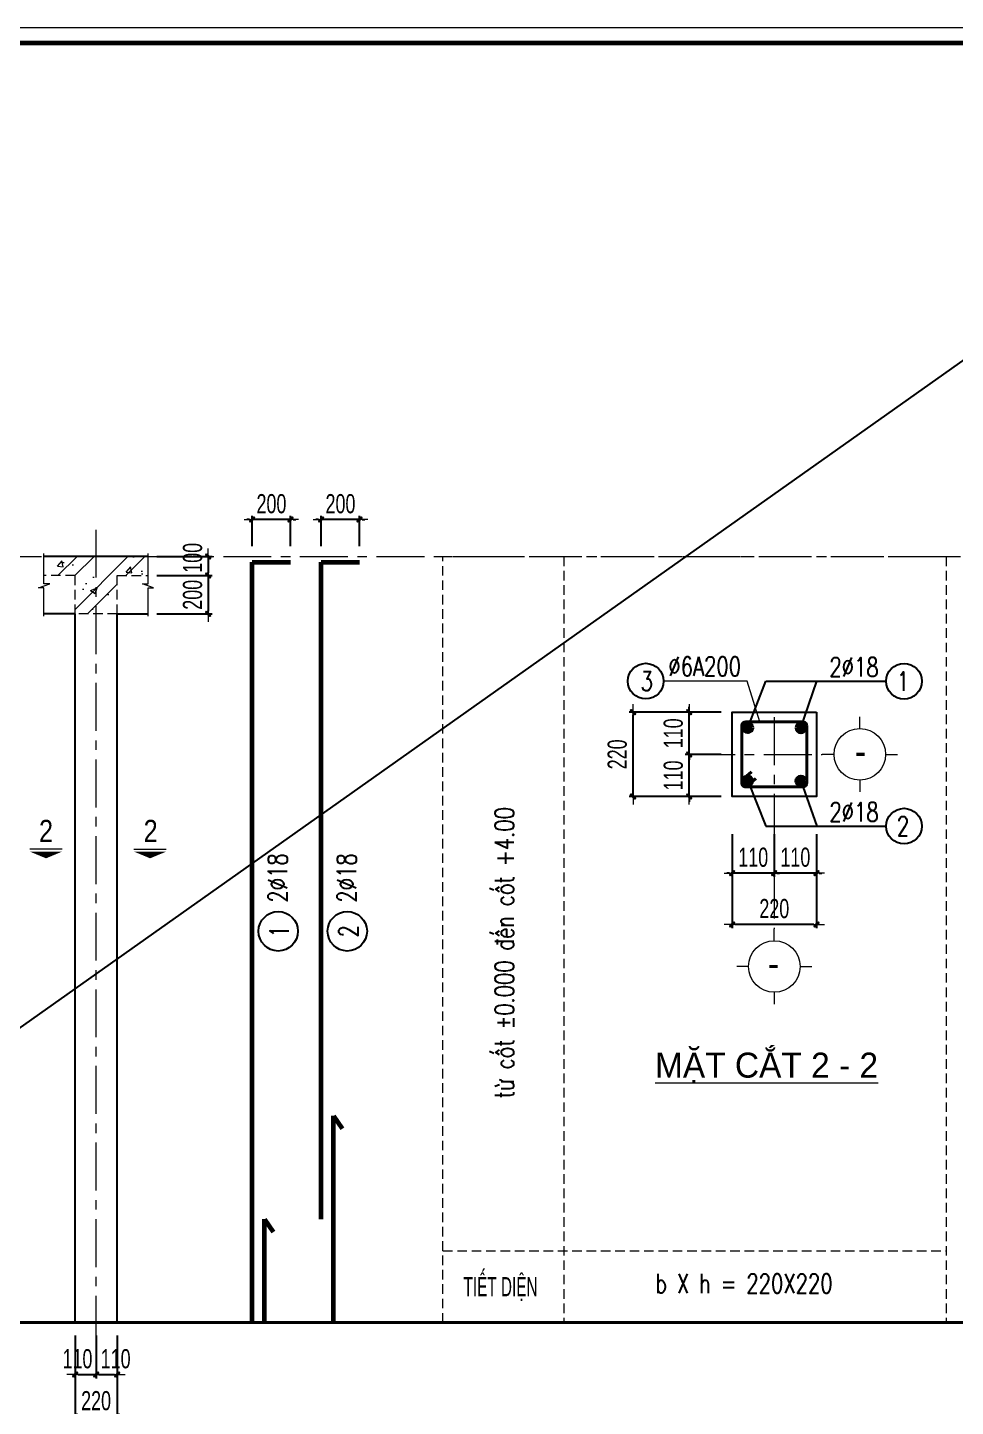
# Model space of a CAD drawing. Header units: millimetres. Extents: x -295047 to 29144, y -724756 to -246879.
# Drawn here: x -80047 to -75201, y -351804 to -344605 of the extents above; entities that cross this region are included whole.
import ezdxf
from ezdxf.enums import TextEntityAlignment as Align

# ---------------------------------------------------------------- set-up
doc = ezdxf.new("R2010")
doc.units = ezdxf.units.MM
doc.header["$MEASUREMENT"] = 0
doc.header["$PDMODE"] = 32
for name, pattern in [('CENTERX2', [4, 2.5, -0.5, 0.5, -0.5]), ('DASHDOT', [1, 0.5, -0.25, 0, -0.25]), ('HIDDEN', [0.375, 0.25, -0.125])]:
    doc.linetypes.add(name, pattern=pattern)
doc.layers.get('Defpoints').update_dxf_attribs({"color": 1})
doc.layers.add('7', color=7, linetype='Continuous')
for name, color, linetype, lineweight in [('EG Dim', 8, 'Continuous', 15), ('EG Khac', 4, 'Continuous', 15), ('EG Net dam3', 1, 'Continuous', 60), ('EG Text1', 3, 'Continuous', 20), ('EG Text2', 7, 'Continuous', 25), ('ISO', 153, 'Continuous', 13), ('Khac', 156, 'Continuous', 9), ('Khungten_LCDI', 7, 'Continuous', 5), ('KICHTHUOC', 8, 'Continuous', 18), ('LC Dim', 8, 'Continuous', 18), ('LC Hatch', 252, 'Continuous', 9), ('LC ISO', 153, 'Continuous', 13), ('LC MANH DUT', 35, 'HIDDEN', 5), ('LC Net dam2', 6, 'Continuous', 40), ('LC Net dam3', 1, 'Continuous', 60), ('LC Net manh', 219, 'Continuous', 5), ('LC Net thay', 7, 'Continuous', 25), ('LC Net truc', 79, 'DASHDOT', 13), ('LC Text1', 3, 'Continuous', 20), ('LC Text2', 7, 'Continuous', 25), ('TEXT2', 3, 'Continuous', 20)]:
    doc.layers.add(name, color=color, linetype=linetype, lineweight=lineweight)
doc.layers.add('KCS_Plotter', color=11, linetype='Continuous', plot=False)
doc.styles.add('EG 1', font='VHAVANB_1.TTF')
doc.styles.add('EG Hai', font='VHARIALN_1.TTF', dxfattribs={"width": 0.7})
doc.styles.add('EG Huy', font='vnsimli.shx', dxfattribs={"width": 0.75})
doc.styles.add('HOATBIF', font='hoatbif.shx', dxfattribs={"width": 0.7})
doc.styles.add('Khungten', font='VHAVAN_1.TTF', dxfattribs={"width": 0.9, "height": 5000})
doc.styles.add('LC 1', font='VHAVANB_1.TTF')
doc.styles.add('LC 3', font='vnsimli.shx', dxfattribs={"width": 0.75})
doc.styles.add('RMS2', font='romans.shx', dxfattribs={"width": 0.75})
doc.styles.add('Title', font='VHBLACK_1.TTF', dxfattribs={"width": 0.8})
doc.dimstyles.new('1-100(1-40)', dxfattribs={"dimscale": 40, "dimtxt": 2.5, "dimasz": 0.35, "dimexe": 0.5, "dimexo": 0, "dimgap": 0.8, "dimtad": 1, "dimdec": 0, "dimzin": 0, "dimdsep": 46, "dimtxsty": 'HOATBIF', "dimblk1": 'DOT', "dimblk2": 'DOT', "dimsah": 1, "dimcen": -1, "dimdle": 1, "dimclrd": 256, "dimclre": 256, "dimclrt": 4, "dimadec": 3, "dimazin": 2, "dimtfac": 0.333333, "dimtdec": 0, "dimtix": 1, "dimtmove": 2, "dimatfit": 3, "dimldrblk": 'DOT', "dimfxl": 1, "dimtvp": 0.833333, "dimtolj": 1, "dimtzin": 0, "dimarcsym": 0})

# ---------------------------------------------------------------- blocks, each defined once
blk = doc.blocks.new('catngang')
at = {"layer": 'EG Khac', "color": 1, "ltscale": 2}
blk.add_line((0, 0), (-4.41, 0), dxfattribs=at)
blk.add_lwpolyline([(-2.21, -1.22, 0, 4.29, 0), (-2.21, -0.33, 2.5, 2.5, 0)], format="xyseb", dxfattribs=at)
at = {"layer": 'EG Khac', "color": 7, "style": 'EG 1'}
blk.add_attdef('MC', text='', height=3, dxfattribs=at).set_placement((-2.21, 2.5), align=Align.MIDDLE_CENTER)
blk = doc.blocks.new('TIEUDE2')
at = {"layer": 'LC Text2', "color": 7, "style": 'LC 1'}
blk.add_attdef('%%UTIªU§Ò', text='', height=3.5, dxfattribs=at).set_placement((0, 0), align=Align.BOTTOM_CENTER)
blk.add_attdef('TL', text='', height=2.2, dxfattribs=at).set_placement((0, -1.8), align=Align.TOP_CENTER)
blk = doc.blocks.new('DOT')
at = {"layer": 'LC Dim'}
blk.add_line((-3, 0), (3, 0), dxfattribs=at)
at = {"layer": 'LC Dim', "color": 4}
blk.add_line((-1, -1), (1, 1), dxfattribs=at)
blk.add_lwpolyline([(0.5, 1), (-1, -0.5), (-0.5, -1), (1, 0.5)], close=True, dxfattribs=at)
blk = doc.blocks.new('*D336')
at = {"layer": 'Defpoints', "color": 0, "ltscale": 2, "transparency": 16777216}
for p in [(-79799.1, -351434.2), (-79689.1, -351434.2), (-79689.1, -351637.7)]:
    blk.add_point(p, dxfattribs=at)
at = {"layer": 'LC Dim', "lineweight": -2, "ltscale": 2, "transparency": 16777216}
for p, q in [((-79799.1, -351434.2), (-79799.1, -351657.7)), ((-79689.1, -351434.2), (-79689.1, -351657.7)), ((-79785.1, -351637.7), (-79703.1, -351637.7))]:
    blk.add_line(p, q, dxfattribs=at)
at = {"layer": 'LC Dim', "lineweight": -2, "ltscale": 2, "transparency": 16777216, "xscale": 14, "yscale": 14, "zscale": 14, "rotation": 180}
blk.add_blockref('DOT', (-79799.1, -351637.7), dxfattribs=at)
at = {"layer": 'LC Dim', "lineweight": -2, "ltscale": 2, "transparency": 16777216, "xscale": 14, "yscale": 14, "zscale": 14}
blk.add_blockref('DOT', (-79689.1, -351637.7), dxfattribs=at)
at = {"layer": 'LC Dim', "color": 4, "ltscale": 2, "transparency": 16777216, "insert": (-79786.4, -351555.7), "char_height": 100, "attachment_point": 5, "style": 'HOATBIF'}
blk.add_mtext('\\A1;110', dxfattribs=at)
blk = doc.blocks.new('*D337')
at = {"layer": 'Defpoints', "color": 0, "ltscale": 2, "transparency": 16777216}
for p in [(-79689.1, -351434.2), (-79579.1, -351434.2), (-79579.1, -351637.7)]:
    blk.add_point(p, dxfattribs=at)
at = {"layer": 'LC Dim', "lineweight": -2, "ltscale": 2, "transparency": 16777216}
for p, q in [((-79689.1, -351434.2), (-79689.1, -351657.7)), ((-79579.1, -351434.2), (-79579.1, -351657.7)), ((-79675.1, -351637.7), (-79593.1, -351637.7))]:
    blk.add_line(p, q, dxfattribs=at)
at = {"layer": 'LC Dim', "lineweight": -2, "ltscale": 2, "transparency": 16777216, "xscale": 14, "yscale": 14, "zscale": 14, "rotation": 180}
blk.add_blockref('DOT', (-79689.1, -351637.7), dxfattribs=at)
at = {"layer": 'LC Dim', "lineweight": -2, "ltscale": 2, "transparency": 16777216, "xscale": 14, "yscale": 14, "zscale": 14}
blk.add_blockref('DOT', (-79579.1, -351637.7), dxfattribs=at)
at = {"layer": 'LC Dim', "color": 4, "ltscale": 2, "transparency": 16777216, "insert": (-79586.9, -351555.7), "char_height": 100, "attachment_point": 5, "style": 'HOATBIF'}
blk.add_mtext('\\A1;110', dxfattribs=at)
blk = doc.blocks.new('*D338')
at = {"layer": 'Defpoints', "color": 0, "ltscale": 2, "transparency": 16777216}
for p in [(-79799.1, -351434.2), (-79579.1, -351434.2), (-79579.1, -351856.7)]:
    blk.add_point(p, dxfattribs=at)
at = {"layer": 'LC Dim', "lineweight": -2, "ltscale": 2, "transparency": 16777216}
for p, q in [((-79799.1, -351434.2), (-79799.1, -351876.7)), ((-79579.1, -351434.2), (-79579.1, -351876.7)), ((-79813.1, -351856.7), (-79827.1, -351856.7)), ((-79799.1, -351856.7), (-79579.1, -351856.7)), ((-79565.1, -351856.7), (-79551.1, -351856.7))]:
    blk.add_line(p, q, dxfattribs=at)
at = {"layer": 'LC Dim', "lineweight": -2, "ltscale": 2, "transparency": 16777216, "xscale": 14, "yscale": 14, "zscale": 14}
blk.add_blockref('DOT', (-79799.1, -351856.7), dxfattribs=at)
at = {"layer": 'LC Dim', "lineweight": -2, "ltscale": 2, "transparency": 16777216, "xscale": 14, "yscale": 14, "zscale": 14, "rotation": 180}
blk.add_blockref('DOT', (-79579.1, -351856.7), dxfattribs=at)
at = {"layer": 'LC Dim', "color": 4, "ltscale": 2, "transparency": 16777216, "insert": (-79689.1, -351774.7), "char_height": 100, "attachment_point": 5, "style": 'HOATBIF'}
blk.add_mtext('\\A1;220', dxfattribs=at)
blk = doc.blocks.new('theptron1')
at = {"layer": 'LC Net dam3'}
for p, q in [((-0.5, 0), (0.5, 0)), ((-0.35, 0.35), (0.35, -0.35)), ((0.35, 0.35), (-0.35, -0.35)), ((0, 0.5), (0, -0.5))]:
    blk.add_line(p, q, dxfattribs=at)
blk.add_circle((0, 0), 0.5, dxfattribs=at)
blk = doc.blocks.new('*D339')
at = {"layer": 'Defpoints', "color": 0, "ltscale": 2, "transparency": 16777216}
for p in [(-76592, -348399.7), (-76423.5, -348399.7), (-76423.5, -348619.7)]:
    blk.add_point(p, dxfattribs=at)
at = {"layer": 'LC Dim', "lineweight": -2, "ltscale": 2, "transparency": 16777216}
for p, q in [((-76423.5, -348399.7), (-76612, -348399.7)), ((-76592, -348385.7), (-76592, -348371.7)), ((-76592, -348619.7), (-76592, -348399.7)), ((-76423.5, -348619.7), (-76612, -348619.7)), ((-76592, -348633.7), (-76592, -348647.7))]:
    blk.add_line(p, q, dxfattribs=at)
at = {"layer": 'LC Dim', "lineweight": -2, "ltscale": 2, "transparency": 16777216, "xscale": 14, "yscale": 14, "zscale": 14}
for p, rotation in [((-76592, -348399.7), 270), ((-76592, -348619.7), 90)]:
    blk.add_blockref('DOT', p, dxfattribs=dict(at, rotation=rotation))
at = {"layer": 'LC Dim', "color": 4, "ltscale": 2, "transparency": 16777216, "insert": (-76674, -348509.7), "char_height": 100, "attachment_point": 5, "rotation": 90, "style": 'HOATBIF'}
blk.add_mtext('\\A1;110', dxfattribs=at)
blk = doc.blocks.new('*D340')
at = {"layer": 'Defpoints', "color": 0, "ltscale": 2, "transparency": 16777216}
for p in [(-76592, -348179.7), (-76423.5, -348179.7), (-76423.5, -348399.7)]:
    blk.add_point(p, dxfattribs=at)
at = {"layer": 'LC Dim', "lineweight": -2, "ltscale": 2, "transparency": 16777216}
for p, q in [((-76423.5, -348179.7), (-76612, -348179.7)), ((-76592, -348165.7), (-76592, -348151.7)), ((-76592, -348399.7), (-76592, -348179.7)), ((-76423.5, -348399.7), (-76612, -348399.7)), ((-76592, -348413.7), (-76592, -348427.7))]:
    blk.add_line(p, q, dxfattribs=at)
at = {"layer": 'LC Dim', "lineweight": -2, "ltscale": 2, "transparency": 16777216, "xscale": 14, "yscale": 14, "zscale": 14}
for p, rotation in [((-76592, -348179.7), 270), ((-76592, -348399.7), 90)]:
    blk.add_blockref('DOT', p, dxfattribs=dict(at, rotation=rotation))
at = {"layer": 'LC Dim', "color": 4, "ltscale": 2, "transparency": 16777216, "insert": (-76674, -348289.7), "char_height": 100, "attachment_point": 5, "rotation": 90, "style": 'HOATBIF'}
blk.add_mtext('\\A1;110', dxfattribs=at)
blk = doc.blocks.new('*D341')
at = {"layer": 'Defpoints', "color": 0, "ltscale": 2, "transparency": 16777216}
for p in [(-76884.8, -348179.7), (-76423.5, -348179.7), (-76423.5, -348619.7)]:
    blk.add_point(p, dxfattribs=at)
at = {"layer": 'LC Dim', "lineweight": -2, "ltscale": 2, "transparency": 16777216}
for p, q in [((-76423.5, -348179.7), (-76904.8, -348179.7)), ((-76884.8, -348605.7), (-76884.8, -348193.7)), ((-76423.5, -348619.7), (-76904.8, -348619.7))]:
    blk.add_line(p, q, dxfattribs=at)
at = {"layer": 'LC Dim', "lineweight": -2, "ltscale": 2, "transparency": 16777216, "xscale": 14, "yscale": 14, "zscale": 14}
for p, rotation in [((-76884.8, -348179.7), 90), ((-76884.8, -348619.7), 270)]:
    blk.add_blockref('DOT', p, dxfattribs=dict(at, rotation=rotation))
at = {"layer": 'LC Dim', "color": 4, "ltscale": 2, "transparency": 16777216, "insert": (-76966.8, -348399.7), "char_height": 100, "attachment_point": 5, "rotation": 90, "style": 'HOATBIF'}
blk.add_mtext('\\A1;220', dxfattribs=at)
blk = doc.blocks.new('*D342')
at = {"layer": 'Defpoints', "color": 0, "ltscale": 2, "transparency": 16777216}
for p in [(-76146.8, -348815.9), (-75926.8, -348815.9), (-76146.8, -349019.4)]:
    blk.add_point(p, dxfattribs=at)
at = {"layer": 'LC Dim', "lineweight": -2, "ltscale": 2, "transparency": 16777216}
for p, q in [((-76146.8, -348815.9), (-76146.8, -349039.4)), ((-75926.8, -348815.9), (-75926.8, -349039.4)), ((-76160.8, -349019.4), (-76174.8, -349019.4)), ((-75926.8, -349019.4), (-76146.8, -349019.4)), ((-75912.8, -349019.4), (-75898.8, -349019.4))]:
    blk.add_line(p, q, dxfattribs=at)
at = {"layer": 'LC Dim', "lineweight": -2, "ltscale": 2, "transparency": 16777216, "xscale": 14, "yscale": 14, "zscale": 14}
blk.add_blockref('DOT', (-76146.8, -349019.4), dxfattribs=at)
at = {"layer": 'LC Dim', "lineweight": -2, "ltscale": 2, "transparency": 16777216, "xscale": 14, "yscale": 14, "zscale": 14, "rotation": 180}
blk.add_blockref('DOT', (-75926.8, -349019.4), dxfattribs=at)
at = {"layer": 'LC Dim', "color": 4, "ltscale": 2, "transparency": 16777216, "insert": (-76036.8, -348937.4), "char_height": 100, "attachment_point": 5, "style": 'HOATBIF'}
blk.add_mtext('\\A1;110', dxfattribs=at)
blk = doc.blocks.new('*D343')
at = {"layer": 'Defpoints', "color": 0, "ltscale": 2, "transparency": 16777216}
for p in [(-76366.8, -348815.9), (-76146.8, -348815.9), (-76366.8, -349019.4)]:
    blk.add_point(p, dxfattribs=at)
at = {"layer": 'LC Dim', "lineweight": -2, "ltscale": 2, "transparency": 16777216}
for p, q in [((-76366.8, -348815.9), (-76366.8, -349039.4)), ((-76146.8, -348815.9), (-76146.8, -349039.4)), ((-76380.8, -349019.4), (-76394.8, -349019.4)), ((-76146.8, -349019.4), (-76366.8, -349019.4)), ((-76132.8, -349019.4), (-76118.8, -349019.4))]:
    blk.add_line(p, q, dxfattribs=at)
at = {"layer": 'LC Dim', "lineweight": -2, "ltscale": 2, "transparency": 16777216, "xscale": 14, "yscale": 14, "zscale": 14}
blk.add_blockref('DOT', (-76366.8, -349019.4), dxfattribs=at)
at = {"layer": 'LC Dim', "lineweight": -2, "ltscale": 2, "transparency": 16777216, "xscale": 14, "yscale": 14, "zscale": 14, "rotation": 180}
blk.add_blockref('DOT', (-76146.8, -349019.4), dxfattribs=at)
at = {"layer": 'LC Dim', "color": 4, "ltscale": 2, "transparency": 16777216, "insert": (-76256.8, -348937.4), "char_height": 100, "attachment_point": 5, "style": 'HOATBIF'}
blk.add_mtext('\\A1;110', dxfattribs=at)
blk = doc.blocks.new('*D344')
at = {"layer": 'Defpoints', "color": 0, "ltscale": 2, "transparency": 16777216}
for p in [(-76366.8, -348815.9), (-75926.8, -348815.9), (-76366.8, -349287.3)]:
    blk.add_point(p, dxfattribs=at)
at = {"layer": 'LC Dim', "lineweight": -2, "ltscale": 2, "transparency": 16777216}
for p, q in [((-76366.8, -348815.9), (-76366.8, -349307.3)), ((-75926.8, -348815.9), (-75926.8, -349307.3)), ((-75940.8, -349287.3), (-76352.8, -349287.3))]:
    blk.add_line(p, q, dxfattribs=at)
at = {"layer": 'LC Dim', "lineweight": -2, "ltscale": 2, "transparency": 16777216, "xscale": 14, "yscale": 14, "zscale": 14, "rotation": 180}
blk.add_blockref('DOT', (-76366.8, -349287.3), dxfattribs=at)
at = {"layer": 'LC Dim', "lineweight": -2, "ltscale": 2, "transparency": 16777216, "xscale": 14, "yscale": 14, "zscale": 14}
blk.add_blockref('DOT', (-75926.8, -349287.3), dxfattribs=at)
at = {"layer": 'LC Dim', "color": 4, "ltscale": 2, "transparency": 16777216, "insert": (-76146.8, -349205.3), "char_height": 100, "attachment_point": 5, "style": 'HOATBIF'}
blk.add_mtext('\\A1;220', dxfattribs=at)
blk = doc.blocks.new('TTRUC')
at = {"layer": 'LC ISO'}
for p, q in [((0, 6.95), (0, 10.13)), ((-6.95, 0), (-10.13, 0)), ((6.95, 0), (10.13, 0)), ((0, -6.95), (0, -10.13))]:
    blk.add_line(p, q, dxfattribs=at)
at = {"layer": 'LC Net manh'}
blk.add_circle((0, 0), 6.95, dxfattribs=at)
blk = doc.blocks.new('*D345')
at = {"layer": 'Defpoints', "color": 0, "ltscale": 2, "transparency": 16777216}
for p in [(-79372.2, -347366.6), (-79372.2, -347466.6), (-79102.9, -347466.6)]:
    blk.add_point(p, dxfattribs=at)
at = {"layer": 'LC Dim', "lineweight": -2, "ltscale": 2, "transparency": 16777216}
for p, q in [((-79372.2, -347366.6), (-79082.9, -347366.6)), ((-79102.9, -347380.6), (-79102.9, -347452.6)), ((-79372.2, -347466.6), (-79082.9, -347466.6))]:
    blk.add_line(p, q, dxfattribs=at)
at = {"layer": 'LC Dim', "lineweight": -2, "ltscale": 2, "transparency": 16777216, "xscale": 14, "yscale": 14, "zscale": 14}
for p, rotation in [((-79102.9, -347366.6), 90), ((-79102.9, -347466.6), 270)]:
    blk.add_blockref('DOT', p, dxfattribs=dict(at, rotation=rotation))
at = {"layer": 'LC Dim', "color": 4, "ltscale": 2, "transparency": 16777216, "insert": (-79184.9, -347373.7), "char_height": 100, "attachment_point": 5, "rotation": 90, "style": 'HOATBIF'}
blk.add_mtext('\\A1;100', dxfattribs=at)
blk = doc.blocks.new('*D346')
at = {"layer": 'Defpoints', "color": 0, "ltscale": 2, "transparency": 16777216}
for p in [(-79372.2, -347466.6), (-79372.2, -347666.6), (-79102.9, -347666.6)]:
    blk.add_point(p, dxfattribs=at)
at = {"layer": 'LC Dim', "lineweight": -2, "ltscale": 2, "transparency": 16777216}
for p, q in [((-79372.2, -347466.6), (-79082.9, -347466.6)), ((-79102.9, -347480.6), (-79102.9, -347652.6)), ((-79372.2, -347666.6), (-79082.9, -347666.6))]:
    blk.add_line(p, q, dxfattribs=at)
at = {"layer": 'LC Dim', "lineweight": -2, "ltscale": 2, "transparency": 16777216, "xscale": 14, "yscale": 14, "zscale": 14}
for p, rotation in [((-79102.9, -347466.6), 90), ((-79102.9, -347666.6), 270)]:
    blk.add_blockref('DOT', p, dxfattribs=dict(at, rotation=rotation))
at = {"layer": 'LC Dim', "color": 4, "ltscale": 2, "transparency": 16777216, "insert": (-79184.9, -347566.6), "char_height": 100, "attachment_point": 5, "rotation": 90, "style": 'HOATBIF'}
blk.add_mtext('\\A1;200', dxfattribs=at)
blk = doc.blocks.new('*D347')
at = {"layer": 'Defpoints', "color": 0, "ltscale": 2, "transparency": 16777216}
for p in [(-78873.4, -347173.7), (-78873.4, -347312.7), (-78673.1, -347312.7)]:
    blk.add_point(p, dxfattribs=at)
at = {"layer": 'LC Dim', "lineweight": -2, "ltscale": 2, "transparency": 16777216}
for p, q in [((-78887.4, -347173.7), (-78901.4, -347173.7)), ((-78873.4, -347312.7), (-78873.4, -347153.7)), ((-78673.1, -347173.7), (-78873.4, -347173.7)), ((-78673.1, -347312.7), (-78673.1, -347153.7)), ((-78659.1, -347173.7), (-78645.1, -347173.7))]:
    blk.add_line(p, q, dxfattribs=at)
at = {"layer": 'LC Dim', "lineweight": -2, "ltscale": 2, "transparency": 16777216, "xscale": 14, "yscale": 14, "zscale": 14}
blk.add_blockref('DOT', (-78873.4, -347173.7), dxfattribs=at)
at = {"layer": 'LC Dim', "lineweight": -2, "ltscale": 2, "transparency": 16777216, "xscale": 14, "yscale": 14, "zscale": 14, "rotation": 180}
blk.add_blockref('DOT', (-78673.1, -347173.7), dxfattribs=at)
at = {"layer": 'LC Dim', "color": 4, "ltscale": 2, "transparency": 16777216, "insert": (-78773.2, -347091.7), "char_height": 100, "attachment_point": 5, "style": 'HOATBIF'}
blk.add_mtext('\\A1;200', dxfattribs=at)
blk = doc.blocks.new('*D348')
at = {"layer": 'Defpoints', "color": 0, "ltscale": 2, "transparency": 16777216}
for p in [(-78512.9, -347173.7), (-78512.9, -347312.7), (-78312.6, -347312.7)]:
    blk.add_point(p, dxfattribs=at)
at = {"layer": 'LC Dim', "lineweight": -2, "ltscale": 2, "transparency": 16777216}
for p, q in [((-78526.9, -347173.7), (-78540.9, -347173.7)), ((-78512.9, -347312.7), (-78512.9, -347153.7)), ((-78312.6, -347173.7), (-78512.9, -347173.7)), ((-78312.6, -347312.7), (-78312.6, -347153.7)), ((-78298.6, -347173.7), (-78284.6, -347173.7))]:
    blk.add_line(p, q, dxfattribs=at)
at = {"layer": 'LC Dim', "lineweight": -2, "ltscale": 2, "transparency": 16777216, "xscale": 14, "yscale": 14, "zscale": 14}
blk.add_blockref('DOT', (-78512.9, -347173.7), dxfattribs=at)
at = {"layer": 'LC Dim', "lineweight": -2, "ltscale": 2, "transparency": 16777216, "xscale": 14, "yscale": 14, "zscale": 14, "rotation": 180}
blk.add_blockref('DOT', (-78312.6, -347173.7), dxfattribs=at)
at = {"layer": 'LC Dim', "color": 4, "ltscale": 2, "transparency": 16777216, "insert": (-78412.7, -347091.7), "char_height": 100, "attachment_point": 5, "style": 'HOATBIF'}
blk.add_mtext('\\A1;200', dxfattribs=at)
blk = doc.blocks.new('lcdi KC')
at = {"layer": 'Defpoints', "lineweight": 0}
blk.add_lwpolyline([(-1200, -14850), (-1200, 14850), (40800, 14850), (40800, -14850)], close=True, dxfattribs=at)
at = {"layer": 'Khungten_LCDI', "color": 5, "lineweight": 60}
blk.add_lwpolyline([(0, -14650), (0, 14650), (40600, 14650), (40600, -14650)], close=True, dxfattribs=at)
at = {"color": 7, "style": 'Khungten', "width": 0.8}
for tag, p in [('REVISION', (39499, -10746)), ('NGAYHT', (39546, -11609))]:
    blk.add_attdef(tag, text='', height=200, dxfattribs=at).set_placement(p, align=Align.CENTER)
at = {"layer": 'LC Text1', "style": 'Title', "width": 1.485915}
for tag, p, p2 in [('TENBANVE1', (36913, -8886), (40339, -8886)), ('TENBANVE2', (36913, -9562), (40339, -9562))]:
    blk.add_attdef(tag, text='', height=250, dxfattribs=at).set_placement(p, p2, align=Align.FIT)
at = {"layer": 'LC Text1', "style": 'Title', "width": 0.7}
blk.add_attdef('SOBANVE', text='', height=250, dxfattribs=at).set_placement((39562, -13896), align=Align.CENTER)

msp = doc.modelspace()

# ---------------------------------------------------------------- hatches: boundary and pattern name
at = {"layer": 'LC Hatch', "ltscale": 2}
h = msp.add_hatch(dxfattribs=at)
h.set_pattern_fill('BTCT', color=256, scale=50)
h.set_pattern_definition([(50, (-128821.7, -288743.23), (358.6301, -31.3761), [37.5, -412.5]), (355, (-128821.7, -288743.23), (-69.3757, 376.096), [30, -330]), (100.4514, (-128791.82, -288745.84), (289.2547, 344.7198), [31.8701, -350.571]), (46.1842, (-128821.7, -288643.23), (533.6205, -82.7595), [56.25, -618.75]), (96.6356, (-128777.24, -288650.1), (467.3314, 487.059), [47.805, -525.8565]), (351.1842, (-128821.7, -288643.23), (467.331, 487.0593), [45, -495]), (21, (-128771.7, -288668.23), (298.4535, -201.3094), [37.5, -412.5]), (326, (-128771.7, -288668.23), (121.6577, 362.575), [30, -330]), (71.4514, (-128746.83, -288685), (420.1113, 161.2652), [31.8701, -350.571]), (37.5, (-128821.7, -288743.23), (6.07993, 166.44693), [0, -326, 0, -335, 0, -331.25]), (7.5, (-128821.7, -288743.23), (131.53477, 197.20586), [0, -191, 0, -318.5, 0, -126.25]), (327.5, (-128933.2, -288743.23), (266.91122, -11.27744), [0, -125, 0, -390, 0, -517.5]), (317.5, (-128983.2, -288743.23), (291.5931, 50.0525), [0, -162.5, 0, -259, 0, -367.5]), (45, (-128821.7, -288743.23), (-132.5825, 132.5825), []), (45, (-128733.32, -288743.23), (-132.5825, 132.5825), [])])
h.paths.add_polyline_path([(-79799.1, -347366.6), (-79579.1, -347366.6), (-79416.2, -347366.6), (-79416.2, -347466.6), (-79579.1, -347466.6), (-79579.1, -347666.6), (-79799.1, -347666.6), (-79799.1, -347466.6), (-79961.9, -347466.6), (-79961.9, -347366.6)])

# ---------------------------------------------------------------- linework, layer by layer
at = {"layer": '7'}
msp.add_lwpolyline([(-75926.8, -348179.7), (-75926.8, -348619.7), (-76366.8, -348619.7), (-76366.8, -348179.7)], close=True, dxfattribs=at)
at = {"layer": 'EG Net dam3', "ltscale": 500}
for p, q in [((-78873.4, -351366.6), (-78873.4, -347396.2)), ((-78873.4, -347396.2), (-78673.1, -347396.2)), ((-78512.9, -350826.6), (-78512.9, -347396.2)), ((-78512.9, -347396.2), (-78312.6, -347396.2)), ((-78448.5, -351366.6), (-78448.5, -350286.6)), ((-78448.5, -350286.6), (-78404.4, -350353.2)), ((-78809, -351366.6), (-78809, -350826.6)), ((-78809, -350826.6), (-78764.9, -350893.2))]:
    msp.add_line(p, q, dxfattribs=at)
at = {"layer": 'EG Text2', "linetype": 'ByBlock'}
for centre in [(-78737.4, -349323.5), (-78376.9, -349323.5)]:
    msp.add_circle(centre, 102.9, dxfattribs=at)
at = {"layer": 'ISO'}
for points in [[(-79961.9, -347678.5), (-79961.9, -347530.8), (-79989.7, -347530.8), (-79931.5, -347509.8), (-79961.9, -347509.8), (-79961.9, -347350.5)], [(-79416.2, -347678.5), (-79416.2, -347530.8), (-79388.5, -347530.8), (-79446.7, -347509.8), (-79416.2, -347509.8), (-79416.2, -347350.5)]]:
    msp.add_lwpolyline(points, dxfattribs=at)
at = {"layer": 'KCS_Plotter', "ltscale": 2}
msp.add_line((-89504.2, -356485.3), (-72704.2, -344605.3), dxfattribs=at)
at = {"layer": 'LC Dim', "ltscale": 2}
for p, q in [((-76288.3, -348017.5), (-76725.3, -348017.5)), ((-76222.3, -348230.4), (-76288.3, -348017.5)), ((-75971.3, -348018), (-75562.3, -348018)), ((-75971.3, -348774.5), (-75562.3, -348774.5))]:
    msp.add_line(p, q, dxfattribs=at)
at = {"layer": 'LC MANH DUT', "ltscale": 200}
for p, q in [((-77246, -347366.6), (-77246, -351366.6)), ((-79799.1, -347466.6), (-79961.9, -347466.6)), ((-79799.1, -347666.6), (-79799.1, -347466.6)), ((-79579.1, -347666.6), (-79579.1, -347466.6)), ((-79579.1, -347466.6), (-79416.2, -347466.6)), ((-79579.1, -347666.6), (-79799.1, -347666.6)), ((-77877.2, -350992.4), (-75249.7, -350992.4))]:
    msp.add_line(p, q, dxfattribs=at)
msp.add_lwpolyline([(-77877.2, -351366.6), (-77877.2, -347366.6), (-75249.7, -347366.6), (-75249.7, -351366.6)], dxfattribs=at)
at = {"layer": 'LC Net dam2'}
for p, q in [((-76316, -348534.8), (-76265.6, -348491.5)), ((-76293.3, -348569.1), (-76242.9, -348525.8))]:
    msp.add_line(p, q, dxfattribs=at)
msp.add_lwpolyline([(-75977.6, -348250.4), (-75977.6, -348549.1, -0.414214), (-75997.6, -348569.1), (-76296, -348569.1, -0.414214), (-76316, -348549.1), (-76316, -348250.4, -0.414214), (-76296, -348230.4), (-75997.6, -348230.4, -0.414214)], format="xyb", close=True, dxfattribs=at)
at = {"layer": 'LC Net dam2', "ltscale": 2}
msp.add_lwpolyline([(-89024.2, -351366.6), (-74384.2, -351366.6)], dxfattribs=at)
at = {"layer": 'LC Net thay'}
for p, q in [((-79416.2, -347366.6), (-79961.9, -347366.6)), ((-79799.1, -347666.6), (-79961.9, -347666.6)), ((-79799.1, -351366.6), (-79799.1, -347666.6)), ((-79579.1, -351366.6), (-79579.1, -347666.6)), ((-79579.1, -347666.6), (-79416.2, -347666.6))]:
    msp.add_line(p, q, dxfattribs=at)
at = {"layer": 'LC Net truc', "linetype": 'CENTERX2', "ltscale": 100}
for p, q in [((-79689.1, -351476.7), (-79689.1, -347219.7)), ((-89024.2, -347366.6), (-74384.2, -347366.6)), ((-76146.8, -348205.8), (-76146.8, -349310.8)), ((-76601.6, -348399.7), (-75896.6, -348399.7))]:
    msp.add_line(p, q, dxfattribs=at)
at = {"layer": 'LC Text2', "linetype": 'ByBlock'}
for centre in [(-76818.3, -348017.5), (-75469.3, -348018), (-75469.3, -348774.5)]:
    msp.add_circle(centre, 93.1, dxfattribs=at)

# ---------------------------------------------------------------- block references
at = {"layer": 'EG Dim', "yscale": 42.40098003740421}
for p, xscale, zscale, rotation in [((-76285.7, -348261.3), 42.40098003740421, 42.40098003740421, 90), ((-76007.9, -348261.3), -42.40098003740421, 42.40098003745079, 270), ((-76285.7, -348538.2), -42.40098003740421, 42.40098003745079, 90), ((-76007.9, -348538.2), 42.40098003740421, 42.40098003740421, 270)]:
    msp.add_blockref('theptron1', p, dxfattribs=dict(at, xscale=xscale, zscale=zscale, rotation=rotation))
at = {"layer": 'EG Text2'}
ref = msp.add_blockref('catngang', (-79865.6, -348895.5), dxfattribs=dict(at, xscale=38.47888938407414, yscale=38.47888938407414, zscale=38.47888938407414))
ref.add_attrib('MC', '2', dxfattribs={"layer": 'Khac', "color": 7, "height": 115.4, "style": 'EG Hai'}).set_placement((-79950.5, -348799.3), align=Align.MIDDLE_CENTER)
ref = msp.add_blockref('catngang', (-79492, -348895.5), dxfattribs=dict(at, xscale=-38.47888938407414, yscale=38.47888938395772, zscale=38.47888938399652))
ref.add_attrib('MC', '2', dxfattribs={"layer": 'Khac', "color": 7, "height": 115.4, "style": 'EG Hai'}).set_placement((-79404, -348799.3), align=Align.MIDDLE_CENTER)
ref = msp.add_blockref('TIEUDE2', (-76187.3, -350126.9), dxfattribs=dict(at, xscale=38.47888938407414, yscale=38.47888938407414, zscale=38.47888938407414))
ref.add_attrib('%%UTIªU§Ò', '%%UmÆt c¾t 2 - 2', dxfattribs={"layer": 'TEXT2', "color": 7, "height": 130.68, "style": 'EG 1'}).set_placement((-76187.3, -350126.9), align=Align.BOTTOM_CENTER)
at = {"layer": 'KICHTHUOC', "xscale": 19.39036266761832, "yscale": 19.39036266761832, "zscale": 19.39036266761832}
for p in [(-75700.1, -348399.7), (-76146.8, -349507.2)]:
    msp.add_blockref('TTRUC', p, dxfattribs=at)
at = {"layer": 'LC Net thay', "xscale": 0.3999999999995694, "yscale": 0.3999999999995694, "zscale": 0.3999999999995694}
msp.add_blockref('lcdi KC', (-89024.2, -350545.3), dxfattribs=at)

# ---------------------------------------------------------------- texts
at = {"layer": 'EG Text1', "color": 3, "style": 'EG Huy', "width": 0.75}
msp.add_text('tõ cèt %%P0.000 ®Õn cèt +4.00', height=100, rotation=90, dxfattribs=at).set_placement((-77506.5, -350195.3))
msp.add_text('b X h = 220X220', height=100, dxfattribs=at).set_placement((-76768.2, -351212.4))
at = {"layer": 'EG Text2', "linetype": 'ByBlock', "style": 'RMS2', "width": 0.75}
for p in [(-78690.6, -349173.9), (-78330.1, -349173.9)]:
    msp.add_text('2%%C18', height=100, rotation=90, dxfattribs=at).set_placement(p)
for s, p in [('1', (-78731.6, -349323.5)), ('2', (-78371.1, -349323.5))]:
    msp.add_text(s, height=100, rotation=90, dxfattribs=at).set_placement(p, align=Align.MIDDLE_CENTER)
at = {"layer": 'EG Text2', "lineweight": -2, "style": 'EG Hai', "width": 0.7}
msp.add_text('tiÕt diÖn', height=100, dxfattribs=at).set_placement((-77769.9, -351229))
at = {"layer": 'LC Text1', "ltscale": 0.2, "style": 'LC 1', "width": 0.9}
for p in [(-75696.2, -348502.5), (-76150.4, -349610)]:
    msp.add_text('-', height=150, dxfattribs=at).set_placement(p, align=Align.BOTTOM_CENTER)
at = {"layer": 'LC Text2', "linetype": 'ByBlock', "style": 'LC 3', "width": 0.75}
for s, p in [('%%C6A200', (-76699.8, -347990.3)), ('2%%C18', (-75858.7, -347993.9)), ('2%%C18', (-75858.7, -348750.4))]:
    msp.add_text(s, height=100, dxfattribs=at).set_placement(p)
for s, p in [('3', (-76813.1, -348017.5)), ('1', (-75474.5, -348018)), ('2', (-75474.5, -348774.5))]:
    msp.add_text(s, height=100, dxfattribs=at).set_placement(p, align=Align.MIDDLE_CENTER)

# ---------------------------------------------------------------- dimensions: what is measured, and where the dimension line sits
at = {"layer": 'LC Dim', "ltscale": 2}
for base, p1, p2, picture, middle in [((-78873.4, -347173.7), (-78673.1, -347312.7), (-78873.4, -347312.7), '*D347', (-78773.2, -347091.7)), ((-78512.9, -347173.7), (-78312.6, -347312.7), (-78512.9, -347312.7), '*D348', (-78412.7, -347091.7))]:
    dim = msp.add_linear_dim(base=base, p1=p1, p2=p2, angle=180, dimstyle='1-100(1-40)', dxfattribs=at)
    dim.commit()
    dim.dimension.update_dxf_attribs({"geometry": picture, "text_midpoint": middle})
for base, p1, p2, picture, middle in [((-79102.9, -347466.6), (-79372.2, -347366.6), (-79372.2, -347466.6), '*D345', (-79184.9, -347373.7)), ((-79102.9, -347666.6), (-79372.2, -347466.6), (-79372.2, -347666.6), '*D346', (-79184.9, -347566.6))]:
    dim = msp.add_linear_dim(base=base, p1=p1, p2=p2, angle=90, dimstyle='1-100(1-40)', dxfattribs=at)
    dim.commit()
    dim.dimension.update_dxf_attribs({"geometry": picture, "text_midpoint": middle, "dimtype": 160})
for base, p1, p2, angle, picture, middle in [((-76884.8, -348179.7), (-76423.5, -348619.7), (-76423.5, -348179.7), 90, '*D341', (-76966.8, -348399.7)), ((-76592, -348179.7), (-76423.5, -348399.7), (-76423.5, -348179.7), 90, '*D340', (-76674, -348289.7)), ((-76592, -348399.7), (-76423.5, -348619.7), (-76423.5, -348399.7), 90, '*D339', (-76674, -348509.7)), ((-76366.8, -349019.4), (-76146.8, -348815.9), (-76366.8, -348815.9), 180, '*D343', (-76256.8, -348937.4)), ((-76366.8, -349287.3), (-75926.8, -348815.9), (-76366.8, -348815.9), 180, '*D344', (-76146.8, -349205.3)), ((-76146.8, -349019.4), (-75926.8, -348815.9), (-76146.8, -348815.9), 180, '*D342', (-76036.8, -348937.4))]:
    dim = msp.add_linear_dim(base=base, p1=p1, p2=p2, angle=angle, dimstyle='1-100(1-40)', override={"dimlfac": 0.5}, dxfattribs=at)
    dim.commit()
    dim.dimension.update_dxf_attribs({"geometry": picture, "text_midpoint": middle})
for base, p1, p2, picture, middle in [((-79689.1, -351637.7), (-79799.1, -351434.2), (-79689.1, -351434.2), '*D336', (-79786.4, -351555.7)), ((-79579.1, -351637.7), (-79689.1, -351434.2), (-79579.1, -351434.2), '*D337', (-79586.9, -351555.7))]:
    dim = msp.add_linear_dim(base=base, p1=p1, p2=p2, dimstyle='1-100(1-40)', dxfattribs=at)
    dim.commit()
    dim.dimension.update_dxf_attribs({"geometry": picture, "text_midpoint": middle, "dimtype": 160})
dim = msp.add_linear_dim(base=(-79579.1, -351856.7), p1=(-79799.1, -351434.2), p2=(-79579.1, -351434.2), dimstyle='1-100(1-40)', dxfattribs=at)
dim.commit()
dim.dimension.update_dxf_attribs({"geometry": '*D338', "text_midpoint": (-79689.1, -351774.7)})

# ---------------------------------------------------------------- leaders
for points in [[(-76285.7, -348261.3), (-76190.2, -348018), (-75562.3, -348018)], [(-76007.9, -348261.3), (-75924.7, -348018), (-75562.3, -348018)], [(-76285.7, -348538.2), (-76190.2, -348774.5), (-75562.3, -348774.5)], [(-76007.9, -348538.2), (-75924.7, -348774.5), (-75562.3, -348774.5)]]:
    msp.add_leader(points, dimstyle='1-100(1-40)', override={"dimlfac": 0.5}, dxfattribs=at)

doc.saveas('drawing.dxf')
